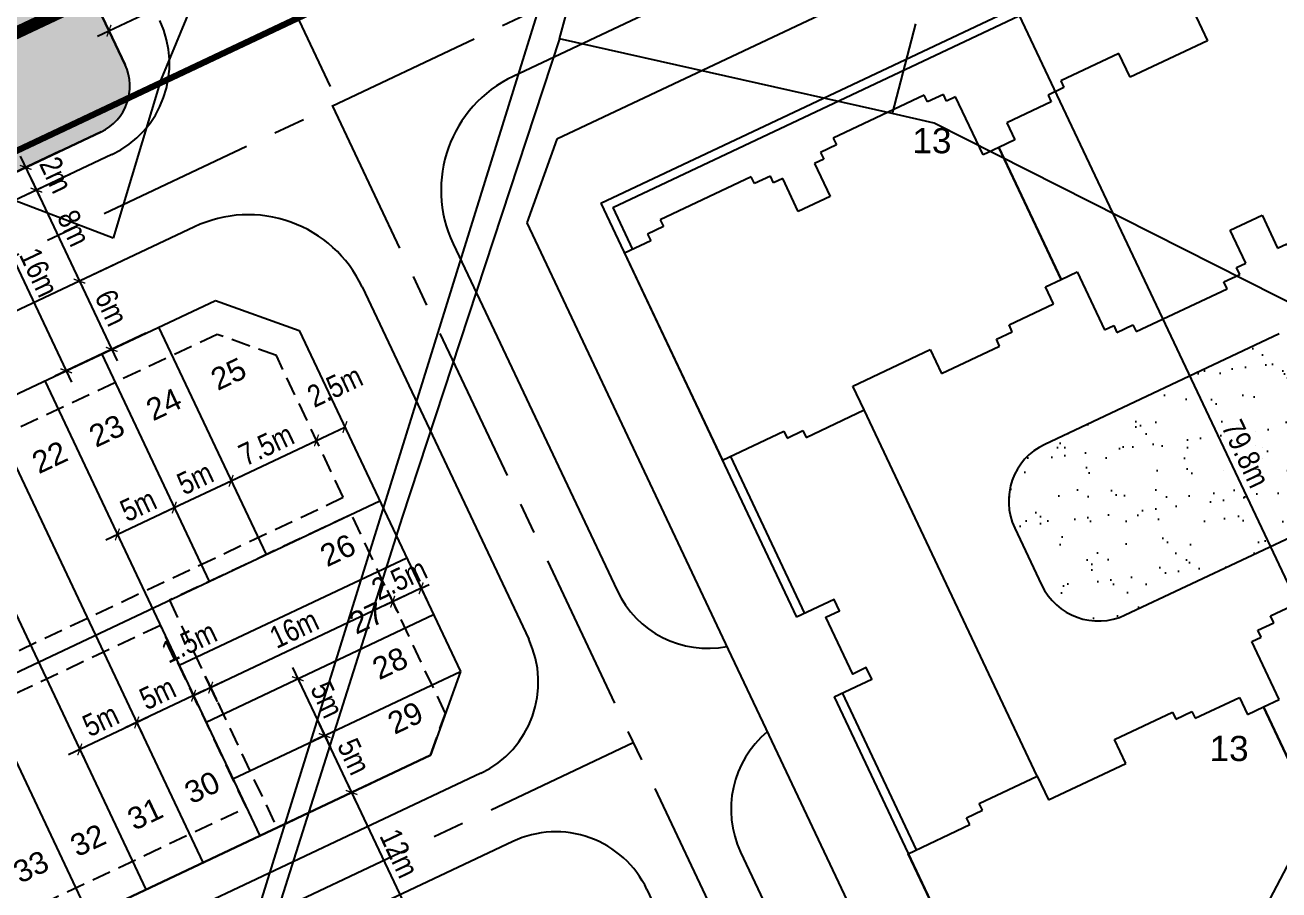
# Model space of a CAD drawing. Extents: x 597165 to 598689, y 1181586 to 1183364.
# Drawn here: x 597878.2 to 597977.8, y 1182774.3 to 1182843.1 of the extents above; entities that cross this region are included whole.
import ezdxf
from ezdxf.enums import TextEntityAlignment as Align

# ---------------------------------------------------------------- set-up
doc = ezdxf.new("R2010")
doc.units = 0
doc.header["$MEASUREMENT"] = 0
doc.linetypes.add('CENTER', pattern=[2, 1.25, -0.25, 0.25, -0.25])
doc.linetypes.add('DASHED', pattern=[0.75, 0.5, -0.25])
doc.layers.get('0').update_dxf_attribs({"linetype": 'CONTINUOUS'})
doc.layers.get('DEFPOINTS').update_dxf_attribs({"color": 8, "linetype": 'CONTINUOUS'})
for name, color, linetype in [('CGXD', 3, 'CONTINUOUS'), ('DIM-T', 7, 'CONTINUOUS'), ('DTEXT', 7, 'CONTINUOUS'), ('GT-QLO50-L', 4, 'CONTINUOUS'), ('HA-CAY-XANH-KO', 3, 'CONTINUOUS'), ('NEN-HT', 8, 'CONTINUOUS'), ('NET-04', 4, 'CONTINUOUS'), ('NET-LE-CO', 3, 'CONTINUOUS'), ('NET-LENGOAI', 4, 'CONTINUOUS'), ('NET-LETRONG', 5, 'CONTINUOUS'), ('NET-LO-GIOI-DIEN-GIOI', 7, 'CENTER'), ('NET-PLO', 2, 'CONTINUOUS'), ('NET-RANH-DAT', 7, 'CONTINUOUS'), ('NET-TIM', 2, 'CENTER'), ('TEXT-SOLO', 7, 'CONTINUOUS')]:
    doc.layers.add(name, color=color, linetype=linetype)
doc.styles.add('AVO', font='VHELVEN.TTF')
doc.styles.add('VHEL-B', font='VHELVEB.TTF')
doc.styles.add('VHEL-C-R', font='VHELVCN.TTF')
doc.dimstyles.new('TL1000', dxfattribs={"dimscale": 0, "dimtxt": 2, "dimasz": 0.7, "dimexe": 1, "dimexo": 1, "dimgap": 0.5, "dimtad": 1, "dimdec": 1, "dimzin": 12, "dimtxsty": 'VHEL-C-R', "dimblk1": 'ARCHTICK', "dimblk2": 'ARCHTICK', "dimsah": 1, "dimcen": -0.09, "dimdle": 1, "dimclrd": 256, "dimclre": 256, "dimclrt": 256, "dimazin": 3, "dimtfac": 0.005, "dimtdec": 1, "dimtix": 1, "dimtmove": 0, "dimatfit": 3, "dimtolj": 1, "dimtzin": 0})
pattern_1 = [(37.26582263, (0, 0), (-0.11023521, 3.854130278), [0, -3.04, 0, -3.4, 0, -3.25]), (7.26582263, (0, 0), (3.562592942, 5.629778284), [0, -1.64, 0, -2.74, 0, -1.05]), (327.26582263, (-2.46, 0.01), (6.228277961, -0.014137947), [0, -1, 0, -3.6, 0, -4.7]), (317.26582263, (-2.46, 0.01), (6.019377384, 1.73076346), [0, -0.5, 0, -2.36, 0, -2.7])]

# ---------------------------------------------------------------- blocks, each defined once
blk = doc.blocks.new('A$C4397129B')
at = {"layer": 'NET-04', "linetype": 'CONTINUOUS'}
for p, q in [((2.3, 20), (2.3, 19.4)), ((3.7, 20), (2.3, 20)), ((3.7, 20.6), (3.7, 20)), ((11.7, 20.6), (3.7, 20.6)), ((11.7, 20), (11.7, 20.6)), ((13.1, 20), (11.7, 20)), ((13.1, 19.4), (13.1, 20)), ((17.5, 20), (17.5, 19.4)), ((18.9, 20), (17.5, 20)), ((18.9, 20.6), (18.9, 20)), ((26.9, 20.6), (18.9, 20.6)), ((26.9, 20), (26.9, 20.6)), ((28.3, 20), (26.9, 20)), ((28.3, 19.4), (28.3, 20)), ((0, 19.4), (0, 1.2)), ((2.3, 19.4), (0, 19.4)), ((13.9, 19.4), (13.1, 19.4)), ((13.9, 16.5), (13.9, 19.4)), ((16.7, 19.4), (16.7, 16.5)), ((17.5, 19.4), (16.7, 19.4)), ((29.1, 19.4), (28.3, 19.4)), ((29.1, 14.3), (29.1, 19.4)), ((16.7, 16.5), (13.9, 16.5)), ((30.5, 14.3), (29.1, 14.3)), ((30.5, 2.7), (30.5, 14.3)), ((11.9, 2.1), (18.7, 2.1)), ((11.9, 0), (11.9, 2.1)), ((18.7, 2.1), (18.7, 0)), ((29.1, 2.7), (30.5, 2.7)), ((29.1, 1.2), (29.1, 2.7)), ((0, 1.2), (5.4, 1.2)), ((5.4, 1.2), (5.4, 0.6)), ((25.2, 1.2), (29.1, 1.2)), ((25.2, 0.6), (25.2, 1.2)), ((5.4, 0.6), (6.8, 0.6)), ((6.8, 0.6), (6.8, 0)), ((6.8, 0), (11.9, 0)), ((18.7, 0), (23.8, 0)), ((23.8, 0.6), (25.2, 0.6)), ((23.8, 0), (23.8, 0.6))]:
    blk.add_line(p, q, dxfattribs=at)
blk = doc.blocks.new('A$C48067FD1')
at = {"layer": 'NET-04', "linetype": 'CONTINUOUS'}
for p, q in [((2.2, 20), (3.6, 20)), ((2.2, 19.4), (2.2, 20)), ((3.6, 20.6), (11.6, 20.6)), ((3.6, 20), (3.6, 20.6)), ((11.6, 20.6), (11.6, 20)), ((11.6, 20), (13, 20)), ((13, 20), (13, 19.4)), ((17.4, 20), (18.8, 20)), ((17.4, 19.4), (17.4, 20)), ((18.8, 20.6), (26.8, 20.6)), ((18.8, 20), (18.8, 20.6)), ((26.8, 20.6), (26.8, 20)), ((26.8, 20), (28.2, 20)), ((28.2, 20), (28.2, 19.4)), ((1.4, 19.4), (2.2, 19.4)), ((1.4, 14.3), (1.4, 19.4)), ((13, 19.4), (13.8, 19.4)), ((13.8, 19.4), (13.8, 16.5)), ((16.6, 19.4), (17.4, 19.4)), ((16.6, 16.5), (16.6, 19.4)), ((28.2, 19.4), (29, 19.4)), ((29, 14.3), (29, 19.4)), ((13.8, 16.5), (16.6, 16.5)), ((0, 14.3), (1.4, 14.3)), ((0, 2.7), (0, 14.3)), ((30.4, 14.3), (29, 14.3)), ((30.4, 2.7), (30.4, 14.3)), ((1.4, 2.7), (0, 2.7)), ((1.4, 1.2), (1.4, 2.7)), ((11.8, 2.1), (11.8, 0)), ((18.6, 2.1), (11.8, 2.1)), ((18.6, 0), (18.6, 2.1)), ((29, 1.2), (29, 2.7)), ((29, 2.7), (30.4, 2.7)), ((5.3, 1.2), (1.4, 1.2)), ((5.3, 0.6), (5.3, 1.2)), ((25.1, 1.2), (25.1, 0.6)), ((29, 1.2), (25.1, 1.2)), ((6.7, 0.6), (5.3, 0.6)), ((6.7, 0), (6.7, 0.6)), ((23.7, 0.6), (23.7, 0)), ((25.1, 0.6), (23.7, 0.6)), ((11.8, 0), (6.7, 0)), ((23.7, 0), (18.6, 0))]:
    blk.add_line(p, q, dxfattribs=at)
blk = doc.blocks.new('_ARCHTICK')
at = {"color": 0, "linetype": 'BYBLOCK', "const_width": 0.15}
blk.add_lwpolyline([(-0.5, -0.5), (0.5, 0.5)], dxfattribs=at)
blk = doc.blocks.new('*D680')
at = {"linetype": 'BYBLOCK'}
for p, q in [((597868.787, 1182849.428), (597865.17, 1182847.719)), ((597865.647, 1182849.051), (597875.043, 1182829.158)), ((597877.329, 1182831.344), (597873.712, 1182829.635))]:
    blk.add_line(p, q, dxfattribs=at)
at = {"layer": 'DEFPOINTS', "color": 0, "linetype": 'BYBLOCK'}
for p in [(597869.691, 1182849.855), (597878.233, 1182831.771), (597874.616, 1182830.062)]:
    blk.add_point(p, dxfattribs=at)
at = {"linetype": 'BYBLOCK', "xscale": 0.7, "yscale": 0.7, "zscale": 0.7}
for p, rotation in [((597866.075, 1182848.147), 115.2825172527903), ((597874.616, 1182830.062), 295.2825172527903)]:
    blk.add_blockref('_ARCHTICK', p, dxfattribs=dict(at, rotation=rotation))
at = {"linetype": 'BYBLOCK', "insert": (597870.753, 1182842.762), "char_height": 1.75, "attachment_point": 5, "rotation": 295.28252, "style": 'VHEL-C-R'}
blk.add_mtext('\\A1;20m', dxfattribs=at)
blk = doc.blocks.new('*D1516')
at = {"linetype": 'BYBLOCK'}
for p, q in [((597880.946, 1182833.052), (597877.329, 1182831.344)), ((597877.806, 1182832.675), (597879.514, 1182829.058)), ((597881.8, 1182831.243), (597878.183, 1182829.535))]:
    blk.add_line(p, q, dxfattribs=at)
at = {"layer": 'DEFPOINTS', "color": 0, "linetype": 'BYBLOCK'}
for p in [(597881.85, 1182833.479), (597882.704, 1182831.671), (597879.087, 1182829.962)]:
    blk.add_point(p, dxfattribs=at)
at = {"linetype": 'BYBLOCK', "xscale": 0.7, "yscale": 0.7, "zscale": 0.7}
for p, rotation in [((597878.233, 1182831.771), 115.2825172547688), ((597879.087, 1182829.962), 295.2825172547688)]:
    blk.add_blockref('_ARCHTICK', p, dxfattribs=dict(at, rotation=rotation))
at = {"linetype": 'BYBLOCK', "insert": (597880.654, 1182831.178), "char_height": 1.75, "attachment_point": 5, "rotation": 295.28252, "style": 'VHEL-C-R'}
blk.add_mtext('\\A1;2m', dxfattribs=at)
blk = doc.blocks.new('*D1515')
at = {"linetype": 'BYBLOCK'}
for p, q in [((597878.66, 1182830.866), (597882.931, 1182821.824)), ((597885.217, 1182824.01), (597881.6, 1182822.301))]:
    blk.add_line(p, q, dxfattribs=at)
at = {"layer": 'DEFPOINTS', "color": 0, "linetype": 'BYBLOCK'}
for p in [(597882.704, 1182831.671), (597886.121, 1182824.437), (597882.504, 1182822.728)]:
    blk.add_point(p, dxfattribs=at)
at = {"linetype": 'BYBLOCK', "xscale": 0.7, "yscale": 0.7, "zscale": 0.7}
for p, rotation in [((597879.087, 1182829.962), 115.2825172547688), ((597882.504, 1182822.728), 295.2825172547688)]:
    blk.add_blockref('_ARCHTICK', p, dxfattribs=dict(at, rotation=rotation))
at = {"linetype": 'BYBLOCK', "insert": (597882.056, 1182826.941), "char_height": 1.75, "attachment_point": 5, "rotation": 295.28252, "style": 'VHEL-C-R'}
blk.add_mtext('\\A1;8m', dxfattribs=at)
blk = doc.blocks.new('*D1514')
at = {"linetype": 'BYBLOCK'}
for p, q in [((597882.077, 1182823.633), (597885.493, 1182816.399)), ((597887.779, 1182818.584), (597884.162, 1182816.876))]:
    blk.add_line(p, q, dxfattribs=at)
at = {"layer": 'DEFPOINTS', "color": 0, "linetype": 'BYBLOCK'}
for p in [(597886.121, 1182824.437), (597888.683, 1182819.012), (597885.066, 1182817.303)]:
    blk.add_point(p, dxfattribs=at)
at = {"linetype": 'BYBLOCK', "xscale": 0.7, "yscale": 0.7, "zscale": 0.7}
for p, rotation in [((597882.504, 1182822.728), 115.2825172547688), ((597885.066, 1182817.303), 295.2825172547688)]:
    blk.add_blockref('_ARCHTICK', p, dxfattribs=dict(at, rotation=rotation))
at = {"linetype": 'BYBLOCK', "insert": (597885.045, 1182820.611), "char_height": 1.75, "attachment_point": 5, "rotation": 295.28252, "style": 'VHEL-C-R'}
blk.add_mtext('\\A1;6m', dxfattribs=at)
blk = doc.blocks.new('*D1513')
at = {"linetype": 'BYBLOCK'}
for p, q in [((597880.946, 1182833.052), (597873.712, 1182829.635)), ((597874.189, 1182830.967), (597881.877, 1182814.691)), ((597887.779, 1182818.584), (597880.545, 1182815.168))]:
    blk.add_line(p, q, dxfattribs=at)
at = {"layer": 'DEFPOINTS', "color": 0, "linetype": 'BYBLOCK'}
for p in [(597881.85, 1182833.479), (597888.683, 1182819.012), (597881.45, 1182815.595)]:
    blk.add_point(p, dxfattribs=at)
at = {"linetype": 'BYBLOCK', "xscale": 0.7, "yscale": 0.7, "zscale": 0.7}
for p, rotation in [((597874.616, 1182830.062), 115.2825172527575), ((597881.45, 1182815.595), 295.2825172527575)]:
    blk.add_blockref('_ARCHTICK', p, dxfattribs=dict(at, rotation=rotation))
at = {"linetype": 'BYBLOCK', "insert": (597879.293, 1182823.424), "char_height": 1.75, "attachment_point": 5, "rotation": 295.28252, "style": 'VHEL-C-R'}
blk.add_mtext('\\A1;16m', dxfattribs=at)
blk = doc.blocks.new('*D528')
at = {"linetype": 'BYBLOCK'}
for p, q in [((597907.07, 1182861.152), (597910.594, 1182853.692)), ((597911.071, 1182855.023), (597900.396, 1182849.981)), ((597881.752, 1182849.194), (597885.276, 1182841.733)), ((597883.945, 1182842.21), (597895.964, 1182847.887))]:
    blk.add_line(p, q, dxfattribs=at)
at = {"layer": 'DEFPOINTS', "color": 0, "linetype": 'BYBLOCK'}
for p in [(597906.643, 1182862.056), (597910.167, 1182854.596), (597881.325, 1182850.098)]:
    blk.add_point(p, dxfattribs=at)
at = {"linetype": 'BYBLOCK', "xscale": 0.7, "yscale": 0.7, "zscale": 0.7}
for p, rotation in [((597910.167, 1182854.596), 25.28251725243996), ((597884.849, 1182842.638), 205.28251725244)]:
    blk.add_blockref('_ARCHTICK', p, dxfattribs=dict(at, rotation=rotation))
at = {"linetype": 'BYBLOCK', "insert": (597897.585, 1182850.194), "char_height": 1.75, "attachment_point": 5, "rotation": 25.28252, "style": 'VHEL-C-R'}
blk.add_mtext('\\A1;28m', dxfattribs=at)
blk = doc.blocks.new('*D1486')
at = {"linetype": 'BYBLOCK'}
blk.add_line((597884.614, 1182802.159), (597890.943, 1182805.149), dxfattribs=at)
at = {"layer": 'DEFPOINTS', "color": 0, "linetype": 'BYBLOCK'}
for p in [(597890.039, 1182804.722), (597890.039, 1182804.722), (597885.518, 1182802.586)]:
    blk.add_point(p, dxfattribs=at)
at = {"linetype": 'BYBLOCK', "xscale": 0.7, "yscale": 0.7, "zscale": 0.7}
for p, rotation in [((597890.039, 1182804.722), 25.28251725332666), ((597885.518, 1182802.586), 205.2825172533267)]:
    blk.add_blockref('_ARCHTICK', p, dxfattribs=dict(at, rotation=rotation))
at = {"linetype": 'BYBLOCK', "insert": (597887.183, 1182804.914), "char_height": 1.75, "attachment_point": 5, "rotation": 25.28252, "style": 'VHEL-C-R'}
blk.add_mtext('\\A1;5m', dxfattribs=at)
blk = doc.blocks.new('*D1485')
at = {"linetype": 'BYBLOCK'}
blk.add_line((597889.135, 1182804.295), (597895.464, 1182807.284), dxfattribs=at)
at = {"layer": 'DEFPOINTS', "color": 0, "linetype": 'BYBLOCK'}
for p in [(597894.56, 1182806.857), (597894.56, 1182806.857), (597890.039, 1182804.722)]:
    blk.add_point(p, dxfattribs=at)
at = {"linetype": 'BYBLOCK', "xscale": 0.7, "yscale": 0.7, "zscale": 0.7}
for p, rotation in [((597894.56, 1182806.857), 25.28251725332666), ((597890.039, 1182804.722), 205.2825172533267)]:
    blk.add_blockref('_ARCHTICK', p, dxfattribs=dict(at, rotation=rotation))
at = {"linetype": 'BYBLOCK', "insert": (597891.704, 1182807.05), "char_height": 1.75, "attachment_point": 5, "rotation": 25.28252, "style": 'VHEL-C-R'}
blk.add_mtext('\\A1;5m', dxfattribs=at)
blk = doc.blocks.new('*D1484')
at = {"linetype": 'BYBLOCK'}
blk.add_line((597893.656, 1182806.43), (597902.246, 1182810.487), dxfattribs=at)
at = {"layer": 'DEFPOINTS', "color": 0, "linetype": 'BYBLOCK'}
for p in [(597901.342, 1182810.06), (597901.342, 1182810.06), (597894.56, 1182806.857)]:
    blk.add_point(p, dxfattribs=at)
at = {"linetype": 'BYBLOCK', "xscale": 0.7, "yscale": 0.7, "zscale": 0.7}
for p, rotation in [((597901.342, 1182810.06), 25.28251725332666), ((597894.56, 1182806.857), 205.2825172533267)]:
    blk.add_blockref('_ARCHTICK', p, dxfattribs=dict(at, rotation=rotation))
at = {"linetype": 'BYBLOCK', "insert": (597897.356, 1182809.719), "char_height": 1.75, "attachment_point": 5, "rotation": 25.28252, "style": 'VHEL-C-R'}
blk.add_mtext('\\A1;7.5m', dxfattribs=at)
blk = doc.blocks.new('*D1483')
at = {"linetype": 'BYBLOCK'}
blk.add_line((597900.438, 1182809.633), (597903.602, 1182811.128), dxfattribs=at)
at = {"layer": 'DEFPOINTS', "color": 0, "linetype": 'BYBLOCK'}
for p in [(597903.602, 1182811.128), (597903.602, 1182811.128), (597901.342, 1182810.06)]:
    blk.add_point(p, dxfattribs=at)
at = {"linetype": 'BYBLOCK', "xscale": 0.7, "yscale": 0.7, "zscale": 0.7}
for p, rotation in [((597903.602, 1182811.128), 25.28251725332666), ((597901.342, 1182810.06), 205.2825172533267)]:
    blk.add_blockref('_ARCHTICK', p, dxfattribs=dict(at, rotation=rotation))
at = {"linetype": 'BYBLOCK', "insert": (597902.813, 1182814.365), "char_height": 1.75, "attachment_point": 5, "rotation": 25.28252, "style": 'VHEL-C-R'}
blk.add_mtext('\\A1;2.5m', dxfattribs=at)
blk = doc.blocks.new('*D1482')
at = {"linetype": 'BYBLOCK'}
for p, q in [((597899.432, 1182792.016), (597902.422, 1182785.687)), ((597901.818, 1182786.508), (597901.09, 1182786.164))]:
    blk.add_line(p, q, dxfattribs=at)
at = {"layer": 'DEFPOINTS', "color": 0, "linetype": 'BYBLOCK'}
for p in [(597899.859, 1182791.112), (597901.994, 1182786.591), (597902.722, 1182786.935)]:
    blk.add_point(p, dxfattribs=at)
at = {"linetype": 'BYBLOCK', "xscale": 0.7, "yscale": 0.7, "zscale": 0.7}
for p, rotation in [((597899.859, 1182791.112), 115.2825172563089), ((597901.994, 1182786.591), 295.2825172563089)]:
    blk.add_blockref('_ARCHTICK', p, dxfattribs=dict(at, rotation=rotation))
at = {"linetype": 'BYBLOCK', "insert": (597902.187, 1182789.447), "char_height": 1.75, "attachment_point": 5, "rotation": 295.28252, "style": 'VHEL-C-R'}
blk.add_mtext('\\A1;5m', dxfattribs=at)
blk = doc.blocks.new('*D1481')
at = {"linetype": 'BYBLOCK'}
for p, q in [((597901.567, 1182787.495), (597904.557, 1182781.166)), ((597901.818, 1182786.508), (597901.09, 1182786.164)), ((597905.214, 1182782.582), (597903.226, 1182781.643))]:
    blk.add_line(p, q, dxfattribs=at)
at = {"layer": 'DEFPOINTS', "color": 0, "linetype": 'BYBLOCK'}
for p in [(597902.722, 1182786.935), (597906.118, 1182783.009), (597904.13, 1182782.07)]:
    blk.add_point(p, dxfattribs=at)
at = {"linetype": 'BYBLOCK', "xscale": 0.7, "yscale": 0.7, "zscale": 0.7}
for p, rotation in [((597901.994, 1182786.591), 115.2825172563089), ((597904.13, 1182782.07), 295.2825172563089)]:
    blk.add_blockref('_ARCHTICK', p, dxfattribs=dict(at, rotation=rotation))
at = {"linetype": 'BYBLOCK', "insert": (597904.322, 1182784.926), "char_height": 1.75, "attachment_point": 5, "rotation": 295.28252, "style": 'VHEL-C-R'}
blk.add_mtext('\\A1;5m', dxfattribs=at)
blk = doc.blocks.new('*D1079')
at = {"linetype": 'BYBLOCK'}
for p, q in [((597905.214, 1182782.582), (597903.226, 1182781.643)), ((597903.703, 1182782.974), (597909.682, 1182770.315)), ((597911.158, 1182772.118), (597908.351, 1182770.792))]:
    blk.add_line(p, q, dxfattribs=at)
at = {"layer": 'DEFPOINTS', "color": 0, "linetype": 'BYBLOCK'}
for p in [(597906.118, 1182783.009), (597912.062, 1182772.546), (597909.255, 1182771.219)]:
    blk.add_point(p, dxfattribs=at)
at = {"linetype": 'BYBLOCK', "xscale": 0.7, "yscale": 0.7, "zscale": 0.7}
for p, rotation in [((597904.13, 1182782.07), 115.2825172563089), ((597909.255, 1182771.219), 295.2825172563089)]:
    blk.add_blockref('_ARCHTICK', p, dxfattribs=dict(at, rotation=rotation))
at = {"linetype": 'BYBLOCK', "insert": (597907.936, 1182777.232), "char_height": 1.75, "attachment_point": 5, "rotation": 295.28252, "style": 'VHEL-C-R'}
blk.add_mtext('\\A1;12m', dxfattribs=at)
blk = doc.blocks.new('*D1061')
at = {"linetype": 'BYBLOCK'}
for p, q in [((597909.232, 1182799.21), (597910.086, 1182797.401)), ((597906.971, 1182798.142), (597907.825, 1182796.334)), ((597909.659, 1182798.306), (597907.398, 1182797.238)), ((597909.659, 1182798.306), (597910.292, 1182798.605)), ((597907.398, 1182797.238), (597906.765, 1182796.939))]:
    blk.add_line(p, q, dxfattribs=at)
at = {"layer": 'DEFPOINTS', "color": 0, "linetype": 'BYBLOCK'}
for p in [(597908.805, 1182800.114), (597906.544, 1182799.046), (597907.398, 1182797.238)]:
    blk.add_point(p, dxfattribs=at)
at = {"linetype": 'BYBLOCK', "xscale": 0.7, "yscale": 0.7, "zscale": 0.7}
for p, rotation in [((597909.659, 1182798.306), 205.2825172589885), ((597907.398, 1182797.238), 25.28251725898846)]:
    blk.add_blockref('_ARCHTICK', p, dxfattribs=dict(at, rotation=rotation))
at = {"linetype": 'BYBLOCK', "insert": (597907.933, 1182799.032), "char_height": 1.75, "attachment_point": 5, "rotation": 25.28252, "style": 'VHEL-C-R'}
blk.add_mtext('\\A1;2.5m', dxfattribs=at)
blk = doc.blocks.new('*D1197')
at = {"linetype": 'BYBLOCK'}
for p, q in [((597906.971, 1182798.142), (597907.825, 1182796.334)), ((597908.302, 1182797.665), (597892.027, 1182789.978)), ((597893.464, 1182789.276), (597892.504, 1182791.309))]:
    blk.add_line(p, q, dxfattribs=at)
at = {"layer": 'DEFPOINTS', "color": 0, "linetype": 'BYBLOCK'}
for p in [(597906.544, 1182799.046), (597892.931, 1182790.405), (597893.891, 1182788.372)]:
    blk.add_point(p, dxfattribs=at)
at = {"linetype": 'BYBLOCK', "xscale": 0.7, "yscale": 0.7, "zscale": 0.7}
for p, rotation in [((597907.398, 1182797.238), 25.28251725510267), ((597892.931, 1182790.405), 205.2825172551027)]:
    blk.add_blockref('_ARCHTICK', p, dxfattribs=dict(at, rotation=rotation))
at = {"linetype": 'BYBLOCK', "insert": (597899.569, 1182795.081), "char_height": 1.75, "attachment_point": 5, "rotation": 25.28252, "style": 'VHEL-C-R'}
blk.add_mtext('\\A1;16m', dxfattribs=at)
blk = doc.blocks.new('*D1196')
at = {"linetype": 'BYBLOCK'}
for p, q in [((597892.479, 1182790.191), (597886.149, 1182787.201)), ((597891.714, 1182789.468), (597892.002, 1182788.86)), ((597887.294, 1182787.12), (597887.481, 1182786.724))]:
    blk.add_line(p, q, dxfattribs=at)
at = {"layer": 'DEFPOINTS', "color": 0, "linetype": 'BYBLOCK'}
for p in [(597891.287, 1182790.372), (597886.867, 1182788.024), (597887.053, 1182787.629)]:
    blk.add_point(p, dxfattribs=at)
at = {"linetype": 'BYBLOCK', "xscale": 0.7, "yscale": 0.7, "zscale": 0.7}
for p, rotation in [((597891.574, 1182789.764), 25.28251725510267), ((597887.053, 1182787.629), 205.2825172551027)]:
    blk.add_blockref('_ARCHTICK', p, dxfattribs=dict(at, rotation=rotation))
at = {"linetype": 'BYBLOCK', "insert": (597888.719, 1182789.956), "char_height": 1.75, "attachment_point": 5, "rotation": 25.28252, "style": 'VHEL-C-R'}
blk.add_mtext('\\A1;5m', dxfattribs=at)
blk = doc.blocks.new('*D1195')
at = {"linetype": 'BYBLOCK'}
for p, q in [((597887.958, 1182788.056), (597881.628, 1182785.066)), ((597887.294, 1182787.12), (597887.481, 1182786.724)), ((597882.767, 1182784.996), (597882.959, 1182784.589))]:
    blk.add_line(p, q, dxfattribs=at)
at = {"layer": 'DEFPOINTS', "color": 0, "linetype": 'BYBLOCK'}
for p in [(597886.867, 1182788.024), (597882.34, 1182785.9), (597882.532, 1182785.493)]:
    blk.add_point(p, dxfattribs=at)
at = {"linetype": 'BYBLOCK', "xscale": 0.7, "yscale": 0.7, "zscale": 0.7}
for p, rotation in [((597887.053, 1182787.629), 25.28251725510267), ((597882.532, 1182785.493), 205.2825172551027)]:
    blk.add_blockref('_ARCHTICK', p, dxfattribs=dict(at, rotation=rotation))
at = {"linetype": 'BYBLOCK', "insert": (597884.198, 1182787.821), "char_height": 1.75, "attachment_point": 5, "rotation": 25.28252, "style": 'VHEL-C-R'}
blk.add_mtext('\\A1;5m', dxfattribs=at)
blk = doc.blocks.new('*D1194')
at = {"linetype": 'BYBLOCK'}
for p, q in [((597892.504, 1182791.309), (597893.358, 1182789.5)), ((597891.147, 1182790.668), (597892.002, 1182788.86)), ((597893.835, 1182790.832), (597891.574, 1182789.764))]:
    blk.add_line(p, q, dxfattribs=at)
at = {"layer": 'DEFPOINTS', "color": 0, "linetype": 'BYBLOCK'}
for p in [(597892.077, 1182792.213), (597890.72, 1182791.572), (597891.574, 1182789.764)]:
    blk.add_point(p, dxfattribs=at)
at = {"linetype": 'BYBLOCK', "xscale": 0.7, "yscale": 0.7, "zscale": 0.7}
for p, rotation in [((597891.574, 1182789.764), 205.2825172689529), ((597892.931, 1182790.405), 25.28251726895287)]:
    blk.add_blockref('_ARCHTICK', p, dxfattribs=dict(at, rotation=rotation))
at = {"linetype": 'BYBLOCK', "insert": (597891.221, 1182794.024), "char_height": 1.75, "attachment_point": 5, "rotation": 25.28252, "style": 'VHEL-C-R'}
blk.add_mtext('\\A1;1.5m', dxfattribs=at)
blk = doc.blocks.new('*D1059')
at = {"linetype": 'BYBLOCK'}
for p, q in [((597958.712, 1182845.341), (597955.999, 1182844.06)), ((597956.476, 1182845.392), (597991.411, 1182771.427)), ((597992.793, 1182773.185), (597990.08, 1182771.904))]:
    blk.add_line(p, q, dxfattribs=at)
at = {"layer": 'DEFPOINTS', "color": 0, "linetype": 'BYBLOCK'}
for p in [(597959.616, 1182845.769), (597993.697, 1182773.612), (597990.984, 1182772.331)]:
    blk.add_point(p, dxfattribs=at)
at = {"linetype": 'BYBLOCK', "xscale": 0.7, "yscale": 0.7, "zscale": 0.7}
for p, rotation in [((597956.903, 1182844.487), 115.2825172540889), ((597990.984, 1182772.331), 295.282517254089)]:
    blk.add_blockref('_ARCHTICK', p, dxfattribs=dict(at, rotation=rotation))
at = {"linetype": 'BYBLOCK', "insert": (597975.204, 1182809.004), "char_height": 1.75, "attachment_point": 5, "rotation": 295.28252, "style": 'VHEL-C-R'}
blk.add_mtext('\\A1;79.8m', dxfattribs=at)

msp = doc.modelspace()

# ---------------------------------------------------------------- hatches: boundary and pattern name
at = {"layer": 'HA-CAY-XANH-KO'}
h = msp.add_hatch(dxfattribs=at)
h.set_pattern_fill('AR-SAND', color=256, scale=2, angle=359.765823, style=0)
h.set_pattern_definition(pattern_1)
edge = h.paths.add_edge_path()
edge.add_arc((597689.012, 1182746.8206), 4, 205.282517, 295.282517)
edge.add_line((597690.7203, 1182743.2037), (597884.2218, 1182834.5993))
edge.add_arc((597882.5135, 1182838.2161), 4, 295.282517, 385.282517)
edge.add_line((597886.1304, 1182839.9245), (597881.0054, 1182850.775))
edge.add_arc((597877.3885, 1182849.0667), 4, 25.282517, 115.282517)
edge.add_line((597875.6802, 1182852.6835), (597682.1786, 1182761.288))
edge.add_arc((597683.887, 1182757.6711), 4, 115.282517, 205.282517)
edge.add_line((597680.2701, 1182755.9628), (597682.8326, 1182750.5375))
edge.add_line((597682.8326, 1182750.5375), (597685.3951, 1182745.1123))
h = msp.add_hatch(dxfattribs=at)
h.set_pattern_fill('AR-SAND', color=256, scale=2, angle=359.765823, style=0)
h.set_pattern_definition(pattern_1)
h.paths.add_polyline_path([(597977.8456, 1182818.5467), (597959.2188, 1182809.7488, 0.4142136), (597956.8331, 1182803.0923), (597958.9686, 1182798.5712, 0.4142136), (597965.625, 1182796.1856), (597984.2518, 1182804.9835)])
h.paths.add_polyline_path([(598005.3337, 1182831.5299), (597980.3774, 1182819.7425), (597986.7836, 1182806.1793), (598011.7399, 1182817.9668)])
h.paths.add_polyline_path([(598035.2841, 1182834.6169), (598033.1487, 1182839.138, 0.4142136), (598026.4922, 1182841.5237), (598007.8655, 1182832.7258), (598014.2717, 1182819.1626), (598032.8985, 1182827.9605, 0.4142136)])

# ---------------------------------------------------------------- linework, layer by layer
at = {"layer": 'CGXD', "linetype": 'DASHED', "ltscale": 3}
for points in [[(597903.4772, 1182805.5393), (597898.1539, 1182816.8099), (597893.4471, 1182818.4968), (597783.6173, 1182766.6215), (597782.4245, 1182763.2933), (597788.1901, 1182751.0864)], [(597904.1179, 1182804.183), (597889.6505, 1182797.3497), (597898.1921, 1182779.2655), (597910.399, 1182785.0311), (597911.5918, 1182788.3593)], [(597895.7681, 1182780.8854), (597888.9348, 1182795.3528), (597807.5556, 1182756.9154), (597814.3889, 1182742.448)]]:
    msp.add_lwpolyline(points, close=True, dxfattribs=at)
at = {"layer": 'GT-QLO50-L', "color": 1}
msp.add_line((597934.072, 1182793.4476), (597937.0616, 1182787.1181), dxfattribs=at)
at = {"layer": 'NEN-HT', "linetype": 'CONTINUOUS'}
for p, q in [((597895.89, 1182855.49), (597888.96, 1182838.73)), ((597920.66, 1182842), (597922.6, 1182849.04)), ((597919.22, 1182845.16), (597879.42, 1182717.18)), ((597885.18, 1182826.14), (597841.12, 1182842.98)), ((597948.96, 1182843.2), (597947.11, 1182836.05)), ((597920.66, 1182842), (597908.15, 1182803.96)), ((597947.11, 1182836.05), (597920.66, 1182842)), ((597888.96, 1182838.73), (597885.18, 1182826.14)), ((597950.43, 1182835.3), (597947.11, 1182836.05)), ((597997.08, 1182811.67), (597950.43, 1182835.3)), ((597974.25, 1182768.11), (597995.21, 1182808.11)), ((597908.15, 1182803.96), (597880.38, 1182716.28))]:
    msp.add_line(p, q, dxfattribs=at)
at = {"layer": 'NET-04', "color": 2}
for p, q in [((597923.9515, 1182828.9234), (598061.6631, 1182893.968)), ((597923.9515, 1182828.9234), (597939.4973, 1182796.0101)), ((597958.6282, 1182783.3698), (597944.8762, 1182812.4854)), ((597942.4869, 1182789.6806), (597958.0326, 1182756.7672))]:
    msp.add_line(p, q, dxfattribs=at)
at = {"layer": 'NET-04'}
for p, q in [((597924.8834, 1182828.5894), (598060.6962, 1182892.7371)), ((597924.8834, 1182828.5894), (597926.4636, 1182825.2438)), ((597934.2365, 1182808.7872), (597940.1302, 1182796.309)), ((597943.1198, 1182789.9795), (597949.0135, 1182777.5014))]:
    msp.add_line(p, q, dxfattribs=at)
at = {"layer": 'NET-04', "color": 2}
msp.add_lwpolyline([(597942.4869, 1182789.6806), (597945.4709, 1182791.09), (597945.0438, 1182791.9942), (597943.9587, 1182791.4817), (597941.8233, 1182796.0028), (597942.9084, 1182796.5153), (597942.4813, 1182797.4195), (597939.4974, 1182796.0101)], dxfattribs=at)
at = {"layer": 'NET-LE-CO'}
for p, q in [((597977.8456, 1182818.5467), (597959.2188, 1182809.7488)), ((597965.625, 1182796.1856), (597984.2518, 1182804.9835)), ((597956.8331, 1182803.0923), (597958.9686, 1182798.5712))]:
    msp.add_line(p, q, dxfattribs=at)
for centre, start, end in [((597961.3542, 1182805.2277), 115.282517, 205.282517), ((597963.4896, 1182800.7066), 205.282517, 295.282517)]:
    msp.add_arc(centre, 5, start, end, dxfattribs=at)
at = {"layer": 'NET-LENGOAI', "ltscale": 20}
for p, q in [((597992.025, 1182874.458), (597916.9754, 1182839.0102)), ((597885.076, 1182832.7909), (597695.1913, 1182743.1036)), ((597891.6574, 1182827.0519), (597782.2477, 1182775.375)), ((597912.2041, 1182825.6973), (597925.2301, 1182798.1188)), ((597904.9704, 1182822.2806), (597918.2099, 1182794.25)), ((597914.3929, 1182783.5997), (597803.1747, 1182731.0686)), ((597916.9553, 1182778.1744), (597805.7372, 1182725.6433)), ((597935.053, 1182777.3219), (597971.1414, 1182700.9158)), ((597927.6057, 1182774.3573), (597940.4182, 1182747.231))]:
    msp.add_line(p, q, dxfattribs=at)
for centre, radius, start, end in [((597881.6594, 1182840.0246), 8, 295.282517, 25.282517), ((597921.2462, 1182829.9681), 10, 115.282517, 205.282517), ((597895.9282, 1182818.0098), 10, 25.282517, 115.282517), ((597932.4638, 1182801.5354), 8, 205.282517, 280.805005), ((597910.9762, 1182790.8334), 8, 295.282517, 25.282517), ((597942.2867, 1182780.7386), 8, 129.760029, 205.282517), ((597920.372, 1182770.9407), 8, 25.282517, 115.282517)]:
    msp.add_arc(centre, radius, start, end, dxfattribs=at)
at = {"layer": 'NET-LETRONG'}
for p, q in [((598012.6718, 1182877.5744), (597920.4421, 1182834.012)), ((597881.0054, 1182850.775), (597886.1304, 1182839.9245)), ((597886.1304, 1182839.9245), (597881.0054, 1182850.775)), ((597884.2218, 1182834.5993), (597690.7203, 1182743.2037)), ((597690.7203, 1182743.2037), (597884.2218, 1182834.5993)), ((597920.4421, 1182834.012), (597918.0564, 1182827.3556)), ((597918.0564, 1182827.3556), (597934.072, 1182793.4476)), ((597784.8101, 1182769.9497), (597893.3157, 1182821.1996)), ((597893.3157, 1182821.1996), (597899.9722, 1182818.8139)), ((597899.9722, 1182818.8139), (597912.7846, 1182791.6875)), ((597912.7846, 1182791.6875), (597910.399, 1182785.0311)), ((597937.0616, 1182787.1181), (597975.2854, 1182706.191)), ((597801.8934, 1182733.7812), (597910.399, 1182785.0311)), ((597910.399, 1182785.0311), (597801.8934, 1182733.7812))]:
    msp.add_line(p, q, dxfattribs=at)
msp.add_arc((597882.5135, 1182838.2161), 4, 295.282517, 25.282517, dxfattribs=at)
at = {"layer": 'NET-LO-GIOI-DIEN-GIOI', "ltscale": 20, "const_width": 0.5}
msp.add_lwpolyline([(598255.9747, 1183011.8462), (597276.1761, 1182549.0632)], dxfattribs=at)
at = {"layer": 'NET-PLO'}
for p, q in [((597888.7946, 1182819.0642), (597897.3363, 1182800.9799)), ((597884.2736, 1182816.9288), (597892.8152, 1182798.8445)), ((597879.7525, 1182814.7934), (597896.8358, 1182778.6248)), ((597875.2314, 1182812.6579), (597892.3147, 1182776.4894)), ((597870.7104, 1182810.5225), (597887.7936, 1182774.354)), ((597866.1893, 1182808.3871), (597883.2726, 1182772.2186)), ((597788.8307, 1182749.7301), (597906.3784, 1182805.2507)), ((597890.4295, 1182792.188), (597908.5138, 1182800.7297)), ((597892.565, 1182787.667), (597910.6492, 1182796.2086)), ((597894.7004, 1182783.1459), (597912.7846, 1182791.6875))]:
    msp.add_line(p, q, dxfattribs=at)
at = {"layer": 'NET-RANH-DAT', "color": 1, "linetype": 'DASHED', "ltscale": 20, "const_width": 1, "flags": 128}
msp.add_lwpolyline([(598126.1169, 1182959.9116), (597667.9131, 1182743.4907), (597347.4026, 1182592.1057)], dxfattribs=at)
at = {"layer": 'NET-TIM', "ltscale": 10}
for p, q in [((598148.9609, 1182953.0064), (597309.1156, 1182556.3269)), ((597888.5394, 1182867.6047), (597903.0602, 1182836.8615)), ((597902.6081, 1182836.6479), (597972.6495, 1182688.357)), ((597926.5247, 1182786.012), (597792.7011, 1182722.8039))]:
    msp.add_line(p, q, dxfattribs=at)

# ---------------------------------------------------------------- block references
at = {"layer": 'NET-04', "xscale": -1, "rotation": 205.2825172544089}
for name, p in [('A$C48067FD1', (597954.4341, 1182835.8008)), ('A$C4397129B', (597947.8681, 1182778.2875))]:
    msp.add_blockref(name, p, dxfattribs=at)
at = {"layer": 'NET-04', "rotation": 25.2825172544089}
for name, p in [('A$C4397129B', (597934.116, 1182807.4032)), ('A$C48067FD1', (597982.707, 1182775.9419))]:
    msp.add_blockref(name, p, dxfattribs=at)

# ---------------------------------------------------------------- texts
at = {"layer": 'DTEXT', "style": 'VHEL-B'}
for p in [(597950.2544, 1182832.8991), (597973.8703, 1182784.5718)]:
    msp.add_text('13', height=2, rotation=359.765823, dxfattribs=at).set_placement(p, align=Align.CENTER)
at = {"layer": 'TEXT-SOLO', "color": 3, "style": 'AVO'}
for s, p in [('25', (597894.7184, 1182814.5688)), ('24', (597889.5783, 1182812.1479)), ('23', (597885.0417, 1182810.0457)), ('22', (597880.5051, 1182807.9435)), ('26', (597903.4069, 1182800.5461)), ('27', (597905.7129, 1182795.1743)), ('28', (597907.5521, 1182791.5615)), ('29', (597908.7725, 1182787.2228)), ('30', (597892.6246, 1182781.6927)), ('31', (597888.0889, 1182779.5886)), ('32', (597883.5531, 1182777.4846)), ('33', (597879.0174, 1182775.3806))]:
    msp.add_text(s, height=1.75, rotation=25.282517, dxfattribs=at).set_placement(p, align=Align.CENTER)

# ---------------------------------------------------------------- dimensions: what is measured, and where the dimension line sits
at = {"layer": 'DIM-T'}
for base, p1, p2, angle, picture, middle in [((597910.1669, 1182854.5959), (597881.3252, 1182850.098), (597906.6431, 1182862.0563), 25.282517, '*D528', (597897.5847, 1182850.1937)), ((597874.6162, 1182830.0623), (597869.6914, 1182849.8549), (597878.233, 1182831.7706), 295.282517, '*D680', (597870.7525, 1182842.7616)), ((597879.0872, 1182829.9622), (597881.8499, 1182833.479), (597882.7041, 1182831.6705), 295.282517, '*D1516', (597880.6541, 1182831.1776))]:
    dim = msp.add_linear_dim(base=base, p1=p1, p2=p2, angle=angle, dimstyle='TL1000', override={"dimscale": 1, "dimtxt": 1.75, "dimpost": 'm'}, dxfattribs=at)
    dim.commit()
    dim.dimension.update_dxf_attribs({"geometry": picture, "text_midpoint": middle, "dimtype": 161})
at = {"layer": 'DIM-T', "color": 1}
for p1, p2, distance, override, picture, middle in [((597959.6159, 1182845.7686), (597993.697, 1182773.6124), -3, {"dimscale": 1, "dimtxt": 1.75, "dimasz": 0.7, "dimdsep": 46, "dimpost": 'm'}, '*D1059', (597975.204, 1182809.0044)), ((597908.8046, 1182800.114), (597906.544, 1182799.0463), 2, {"dimscale": 1, "dimtxt": 1.75, "dimdsep": 46, "dimpost": 'm'}, '*D1061', (597907.9333, 1182799.0319))]:
    dim = msp.add_aligned_dim(p1=p1, p2=p2, distance=distance, dimstyle='TL1000', override=override, dxfattribs=at)
    dim.commit()
    dim.dimension.update_dxf_attribs({"geometry": picture, "text_midpoint": middle})
at = {"layer": 'DIM-T'}
dim = msp.add_aligned_dim(p1=(597881.8499, 1182833.479), p2=(597888.6832, 1182819.0115), distance=-8, dimstyle='TL1000', override={"dimscale": 1, "dimtxt": 1.75, "dimpost": 'm'}, dxfattribs=at)
dim.commit()
dim.dimension.update_dxf_attribs({"geometry": '*D1513', "text_midpoint": (597879.293, 1182823.4238)})
for base, p1, p2, picture, middle in [((597882.5039, 1182822.7285), (597882.7041, 1182831.6705), (597886.1207, 1182824.4368), '*D1515', (597882.0557, 1182826.9406)), ((597885.0664, 1182817.3032), (597886.1207, 1182824.4368), (597888.6832, 1182819.0115), '*D1514', (597885.0453, 1182820.6111))]:
    dim = msp.add_linear_dim(base=base, p1=p1, p2=p2, angle=295.282517, dimstyle='TL1000', override={"dimscale": 1, "dimtxt": 1.75, "dimpost": 'm', "dimse1": 1}, dxfattribs=at)
    dim.commit()
    dim.dimension.update_dxf_attribs({"geometry": picture, "text_midpoint": middle})
at = {"layer": 'DIM-T', "color": 1}
for base, p1, p2, picture, middle, dimtype in [((597903.6024, 1182811.1281), (597901.3418, 1182810.0604), (597903.6024, 1182811.1281), '*D1483', (597902.8127, 1182814.3652), 160), ((597891.5745, 1182789.764), (597892.0766, 1182792.213), (597890.7203, 1182791.5724), '*D1194', (597891.2211, 1182794.0243), 161)]:
    dim = msp.add_linear_dim(base=base, p1=p1, p2=p2, angle=205.282517, dimstyle='TL1000', override={"dimscale": 1, "dimtxt": 1.75, "dimdsep": 46, "dimpost": 'm'}, dxfattribs=at)
    dim.commit()
    dim.dimension.update_dxf_attribs({"geometry": picture, "text_midpoint": middle, "dimtype": dimtype})
for base, p1, p2, angle, picture, middle in [((597901.3418, 1182810.0604), (597894.5602, 1182806.8573), (597901.3418, 1182810.0604), 205.282517, '*D1484', (597897.3558, 1182809.719)), ((597894.5602, 1182806.8573), (597890.0392, 1182804.7219), (597894.5602, 1182806.8573), 205.282517, '*D1485', (597891.7045, 1182807.0498)), ((597890.0392, 1182804.7219), (597885.5181, 1182802.5865), (597890.0392, 1182804.7219), 205.282517, '*D1486', (597887.1834, 1182804.9144)), ((597892.9308, 1182790.4046), (597906.544, 1182799.0463), (597893.8907, 1182788.3722), 25.282517, '*D1197', (597899.5693, 1182795.0814)), ((597887.0534, 1182787.6286), (597891.2872, 1182790.3722), (597886.8668, 1182788.0237), 25.282517, '*D1196', (597888.7187, 1182789.9564)), ((597901.9944, 1182786.5911), (597899.859, 1182791.1121), (597902.7218, 1182786.9346), 115.282517, '*D1482', (597902.1869, 1182789.4468)), ((597882.5324, 1182785.4932), (597886.8668, 1182788.0237), (597882.3402, 1182785.9001), 25.282517, '*D1195', (597884.1977, 1182787.821)), ((597904.1298, 1182782.07), (597902.7218, 1182786.9346), (597906.1182, 1182783.0091), 115.282517, '*D1481', (597904.3223, 1182784.9257)), ((597909.2548, 1182771.2194), (597906.1182, 1182783.0091), (597912.0624, 1182772.5455), 115.282517, '*D1079', (597907.9356, 1182777.232))]:
    dim = msp.add_linear_dim(base=base, p1=p1, p2=p2, angle=angle, dimstyle='TL1000', override={"dimscale": 1, "dimtxt": 1.75, "dimdsep": 46, "dimpost": 'm'}, dxfattribs=at)
    dim.commit()
    dim.dimension.update_dxf_attribs({"geometry": picture, "text_midpoint": middle})

doc.saveas('drawing.dxf')
